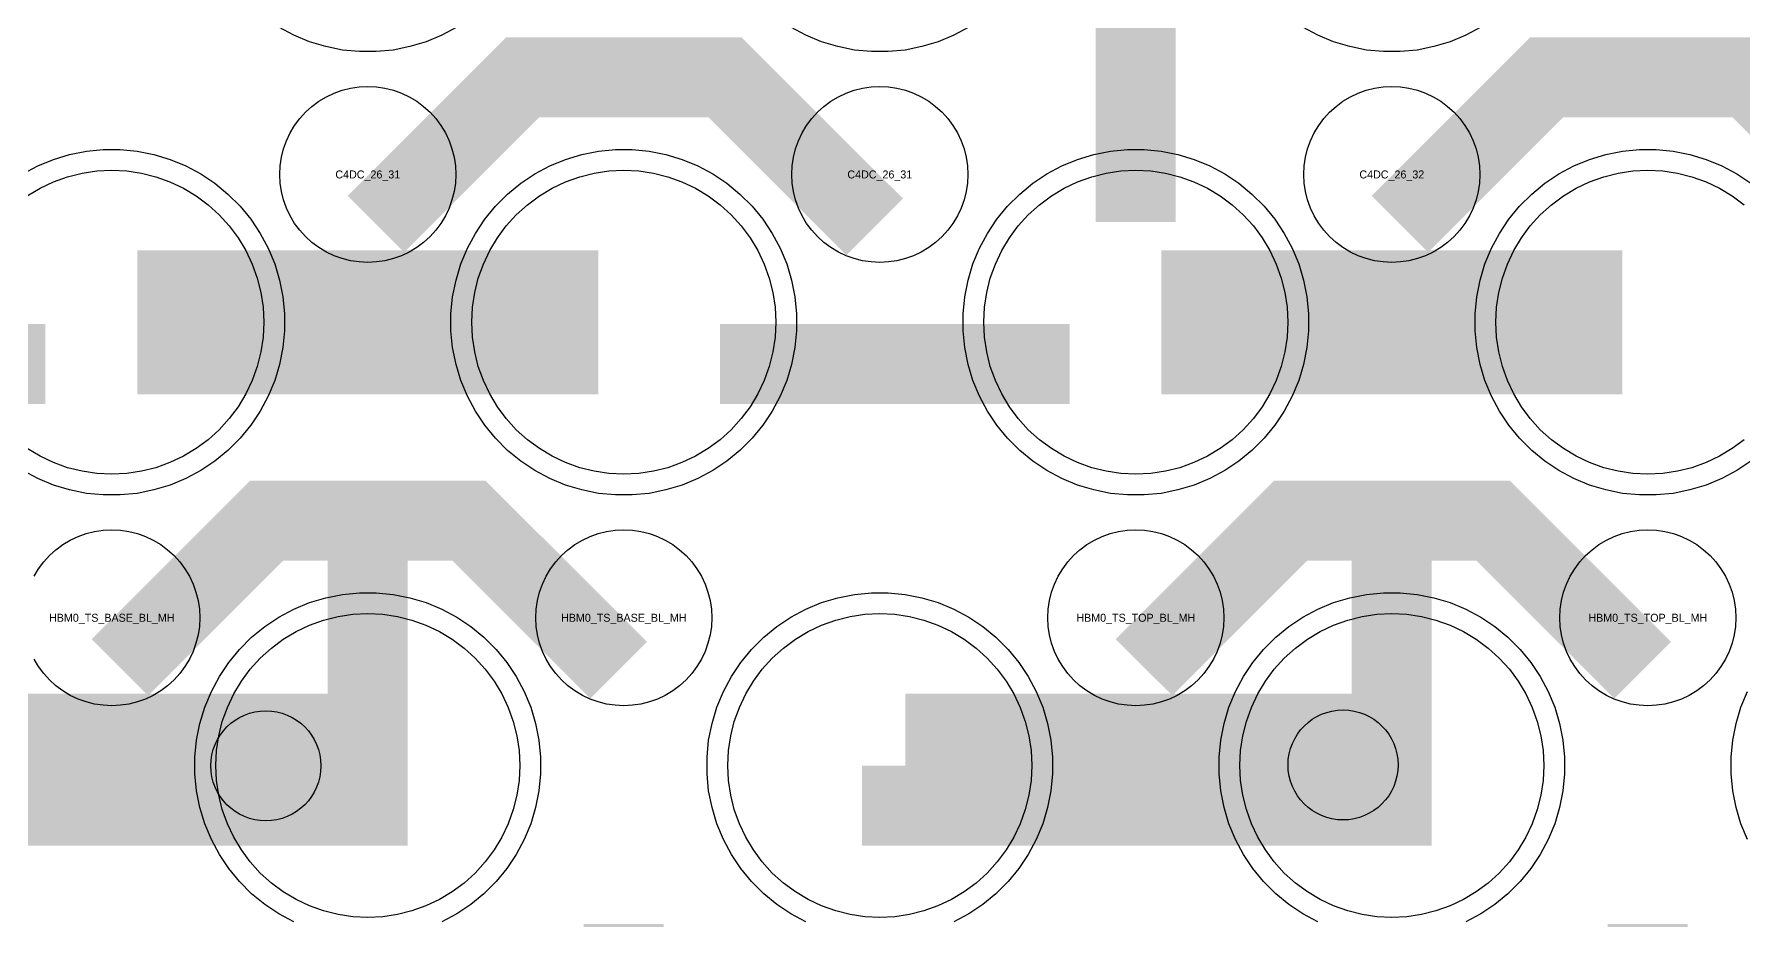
# Model space of a CAD drawing. Extents: x -11880 to 11880, y -14992 to 14992.
# Drawn here: x -2104 to -1570, y -11424 to -11147 of the extents above; entities that cross this region are included whole.
import ezdxf
from ezdxf.enums import TextEntityAlignment as Align

# ---------------------------------------------------------------- set-up
doc = ezdxf.new("R2010")
doc.units = 0
doc.header["$MEASUREMENT"] = 0
for name, color, linetype in [('GDS_775_DT_237', 138, 'CONTINUOUS'), ('RDL1_FS', 34, 'CONTINUOUS'), ('RDL_BS', 160, 'CONTINUOUS')]:
    doc.layers.add(name, color=color, linetype=linetype)

msp = doc.modelspace()

# ---------------------------------------------------------------- linework, layer by layer
at = {"layer": 'RDL1_FS'}
for points in [[(-2106.395, -11197.398), (-2102.395, -11195), (-2098.181, -11193.008), (-2093.791, -11191.436), (-2089.268, -11190.304), (-2084.657, -11189.62), (-2080, -11189.391), (-2075.343, -11189.62), (-2070.732, -11190.304), (-2066.209, -11191.436), (-2061.819, -11193.008), (-2057.605, -11195), (-2053.605, -11197.398), (-2049.86, -11200.176), (-2046.406, -11203.306), (-2043.276, -11206.76), (-2040.498, -11210.505), (-2038.1, -11214.505), (-2036.108, -11218.719), (-2034.536, -11223.109), (-2033.404, -11227.632), (-2032.72, -11232.243), (-2032.491, -11236.9), (-2032.72, -11241.557), (-2033.404, -11246.168), (-2034.536, -11250.691), (-2036.108, -11255.081), (-2038.1, -11259.295), (-2040.498, -11263.295), (-2043.276, -11267.04), (-2046.406, -11270.494), (-2049.86, -11273.624), (-2053.605, -11276.402), (-2057.605, -11278.8), (-2061.819, -11280.792), (-2066.209, -11282.364), (-2070.732, -11283.496), (-2075.343, -11284.18), (-2080, -11284.409), (-2084.657, -11284.18), (-2089.268, -11283.496), (-2093.791, -11282.364), (-2098.181, -11280.792), (-2102.395, -11278.8), (-2106.395, -11276.402)], [(-1569.86, -11273.624), (-1573.605, -11276.402), (-1577.605, -11278.8), (-1581.819, -11280.792), (-1586.209, -11282.364), (-1590.732, -11283.496), (-1595.343, -11284.18), (-1600, -11284.409), (-1604.657, -11284.18), (-1609.268, -11283.496), (-1613.791, -11282.364), (-1618.181, -11280.792), (-1622.395, -11278.8), (-1626.395, -11276.402), (-1630.14, -11273.624), (-1633.594, -11270.494), (-1636.724, -11267.04), (-1639.502, -11263.295), (-1641.9, -11259.295), (-1643.892, -11255.081), (-1645.464, -11250.691), (-1646.596, -11246.168), (-1647.28, -11241.557), (-1647.509, -11236.9), (-1647.28, -11232.243), (-1646.596, -11227.632), (-1645.464, -11223.109), (-1643.892, -11218.719), (-1641.9, -11214.505), (-1639.502, -11210.505), (-1636.724, -11206.76), (-1633.594, -11203.306), (-1630.14, -11200.176), (-1626.395, -11197.398), (-1622.395, -11195), (-1618.181, -11193.008), (-1613.791, -11191.436), (-1609.268, -11190.304), (-1604.657, -11189.62), (-1600, -11189.391), (-1595.343, -11189.62), (-1590.732, -11190.304), (-1586.209, -11191.436), (-1581.819, -11193.008), (-1577.605, -11195), (-1573.605, -11197.398), (-1569.86, -11200.176)]]:
    msp.add_lwpolyline(points, dxfattribs=at)
for points in [[(-1920, -11284.409), (-1924.657, -11284.18), (-1929.268, -11283.496), (-1933.791, -11282.364), (-1938.181, -11280.792), (-1942.395, -11278.8), (-1946.395, -11276.402), (-1950.14, -11273.624), (-1953.594, -11270.494), (-1956.724, -11267.04), (-1959.502, -11263.295), (-1961.9, -11259.295), (-1963.892, -11255.081), (-1965.464, -11250.691), (-1966.596, -11246.168), (-1967.28, -11241.557), (-1967.509, -11236.9), (-1967.28, -11232.243), (-1966.596, -11227.632), (-1965.464, -11223.109), (-1963.892, -11218.719), (-1961.9, -11214.505), (-1959.502, -11210.505), (-1956.724, -11206.76), (-1953.594, -11203.306), (-1950.14, -11200.176), (-1946.395, -11197.398), (-1942.395, -11195), (-1938.181, -11193.008), (-1933.791, -11191.436), (-1929.268, -11190.304), (-1924.657, -11189.62), (-1920, -11189.391), (-1915.343, -11189.62), (-1910.732, -11190.304), (-1906.209, -11191.436), (-1901.819, -11193.008), (-1897.605, -11195), (-1893.605, -11197.398), (-1889.86, -11200.176), (-1886.406, -11203.306), (-1883.276, -11206.76), (-1880.498, -11210.505), (-1878.1, -11214.505), (-1876.108, -11218.719), (-1874.536, -11223.109), (-1873.404, -11227.632), (-1872.72, -11232.243), (-1872.491, -11236.9), (-1872.72, -11241.557), (-1873.404, -11246.168), (-1874.536, -11250.691), (-1876.108, -11255.081), (-1878.1, -11259.295), (-1880.498, -11263.295), (-1883.276, -11267.04), (-1886.406, -11270.494), (-1889.86, -11273.624), (-1893.605, -11276.402), (-1897.605, -11278.8), (-1901.819, -11280.792), (-1906.209, -11282.364), (-1910.732, -11283.496), (-1915.343, -11284.18)], [(-1760, -11284.409), (-1764.657, -11284.18), (-1769.268, -11283.496), (-1773.791, -11282.364), (-1778.181, -11280.792), (-1782.395, -11278.8), (-1786.395, -11276.402), (-1790.14, -11273.624), (-1793.594, -11270.494), (-1796.724, -11267.04), (-1799.502, -11263.295), (-1801.9, -11259.295), (-1803.892, -11255.081), (-1805.464, -11250.691), (-1806.596, -11246.168), (-1807.28, -11241.557), (-1807.509, -11236.9), (-1807.28, -11232.243), (-1806.596, -11227.632), (-1805.464, -11223.109), (-1803.892, -11218.719), (-1801.9, -11214.505), (-1799.502, -11210.505), (-1796.724, -11206.76), (-1793.594, -11203.306), (-1790.14, -11200.176), (-1786.395, -11197.398), (-1782.395, -11195), (-1778.181, -11193.008), (-1773.791, -11191.436), (-1769.268, -11190.304), (-1764.657, -11189.62), (-1760, -11189.391), (-1755.343, -11189.62), (-1750.732, -11190.304), (-1746.209, -11191.436), (-1741.819, -11193.008), (-1737.605, -11195), (-1733.605, -11197.398), (-1729.86, -11200.176), (-1726.406, -11203.306), (-1723.276, -11206.76), (-1720.498, -11210.505), (-1718.1, -11214.505), (-1716.108, -11218.719), (-1714.536, -11223.109), (-1713.404, -11227.632), (-1712.72, -11232.243), (-1712.491, -11236.9), (-1712.72, -11241.557), (-1713.404, -11246.168), (-1714.536, -11250.691), (-1716.108, -11255.081), (-1718.1, -11259.295), (-1720.498, -11263.295), (-1723.276, -11267.04), (-1726.406, -11270.494), (-1729.86, -11273.624), (-1733.605, -11276.402), (-1737.605, -11278.8), (-1741.819, -11280.792), (-1746.209, -11282.364), (-1750.732, -11283.496), (-1755.343, -11284.18)], [(-2000, -11422.969), (-2004.657, -11422.74), (-2009.268, -11422.056), (-2013.791, -11420.924), (-2018.181, -11419.352), (-2022.395, -11417.36), (-2026.395, -11414.962), (-2030.14, -11412.184), (-2033.594, -11409.054), (-2036.724, -11405.6), (-2039.502, -11401.855), (-2041.9, -11397.855), (-2043.892, -11393.641), (-2045.464, -11389.251), (-2046.596, -11384.728), (-2047.28, -11380.117), (-2047.509, -11375.46), (-2047.28, -11370.803), (-2046.596, -11366.192), (-2045.464, -11361.669), (-2043.892, -11357.279), (-2041.9, -11353.065), (-2039.502, -11349.065), (-2036.724, -11345.32), (-2033.594, -11341.866), (-2030.14, -11338.736), (-2026.395, -11335.958), (-2022.395, -11333.56), (-2018.181, -11331.568), (-2013.791, -11329.996), (-2009.268, -11328.864), (-2004.657, -11328.18), (-2000, -11327.951), (-1995.343, -11328.18), (-1990.732, -11328.864), (-1986.209, -11329.996), (-1981.819, -11331.568), (-1977.605, -11333.56), (-1973.605, -11335.958), (-1969.86, -11338.736), (-1966.406, -11341.866), (-1963.276, -11345.32), (-1960.498, -11349.065), (-1958.1, -11353.065), (-1956.108, -11357.279), (-1954.536, -11361.669), (-1953.404, -11366.192), (-1952.72, -11370.803), (-1952.491, -11375.46), (-1952.72, -11380.117), (-1953.404, -11384.728), (-1954.536, -11389.251), (-1956.108, -11393.641), (-1958.1, -11397.855), (-1960.498, -11401.855), (-1963.276, -11405.6), (-1966.406, -11409.054), (-1969.86, -11412.184), (-1973.605, -11414.962), (-1977.605, -11417.36), (-1981.819, -11419.352), (-1986.209, -11420.924), (-1990.732, -11422.056), (-1995.343, -11422.74)], [(-1840, -11422.969), (-1844.657, -11422.74), (-1849.268, -11422.056), (-1853.791, -11420.924), (-1858.181, -11419.352), (-1862.395, -11417.36), (-1866.395, -11414.962), (-1870.14, -11412.184), (-1873.594, -11409.054), (-1876.724, -11405.6), (-1879.502, -11401.855), (-1881.9, -11397.855), (-1883.892, -11393.641), (-1885.464, -11389.251), (-1886.596, -11384.728), (-1887.28, -11380.117), (-1887.509, -11375.46), (-1887.28, -11370.803), (-1886.596, -11366.192), (-1885.464, -11361.669), (-1883.892, -11357.279), (-1881.9, -11353.065), (-1879.502, -11349.065), (-1876.724, -11345.32), (-1873.594, -11341.866), (-1870.14, -11338.736), (-1866.395, -11335.958), (-1862.395, -11333.56), (-1858.181, -11331.568), (-1853.791, -11329.996), (-1849.268, -11328.864), (-1844.657, -11328.18), (-1840, -11327.951), (-1835.343, -11328.18), (-1830.732, -11328.864), (-1826.209, -11329.996), (-1821.819, -11331.568), (-1817.605, -11333.56), (-1813.605, -11335.958), (-1809.86, -11338.736), (-1806.406, -11341.866), (-1803.276, -11345.32), (-1800.498, -11349.065), (-1798.1, -11353.065), (-1796.108, -11357.279), (-1794.536, -11361.669), (-1793.404, -11366.192), (-1792.72, -11370.803), (-1792.491, -11375.46), (-1792.72, -11380.117), (-1793.404, -11384.728), (-1794.536, -11389.251), (-1796.108, -11393.641), (-1798.1, -11397.855), (-1800.498, -11401.855), (-1803.276, -11405.6), (-1806.406, -11409.054), (-1809.86, -11412.184), (-1813.605, -11414.962), (-1817.605, -11417.36), (-1821.819, -11419.352), (-1826.209, -11420.924), (-1830.732, -11422.056), (-1835.343, -11422.74)], [(-1680, -11422.969), (-1684.657, -11422.74), (-1689.268, -11422.056), (-1693.791, -11420.924), (-1698.181, -11419.352), (-1702.395, -11417.36), (-1706.395, -11414.962), (-1710.14, -11412.184), (-1713.594, -11409.054), (-1716.724, -11405.6), (-1719.502, -11401.855), (-1721.9, -11397.855), (-1723.892, -11393.641), (-1725.464, -11389.251), (-1726.596, -11384.728), (-1727.28, -11380.117), (-1727.509, -11375.46), (-1727.28, -11370.803), (-1726.596, -11366.192), (-1725.464, -11361.669), (-1723.892, -11357.279), (-1721.9, -11353.065), (-1719.502, -11349.065), (-1716.724, -11345.32), (-1713.594, -11341.866), (-1710.14, -11338.736), (-1706.395, -11335.958), (-1702.395, -11333.56), (-1698.181, -11331.568), (-1693.791, -11329.996), (-1689.268, -11328.864), (-1684.657, -11328.18), (-1680, -11327.951), (-1675.343, -11328.18), (-1670.732, -11328.864), (-1666.209, -11329.996), (-1661.819, -11331.568), (-1657.605, -11333.56), (-1653.605, -11335.958), (-1649.86, -11338.736), (-1646.406, -11341.866), (-1643.276, -11345.32), (-1640.498, -11349.065), (-1638.1, -11353.065), (-1636.108, -11357.279), (-1634.536, -11361.669), (-1633.404, -11366.192), (-1632.72, -11370.803), (-1632.491, -11375.46), (-1632.72, -11380.117), (-1633.404, -11384.728), (-1634.536, -11389.251), (-1636.108, -11393.641), (-1638.1, -11397.855), (-1640.498, -11401.855), (-1643.276, -11405.6), (-1646.406, -11409.054), (-1649.86, -11412.184), (-1653.605, -11414.962), (-1657.605, -11417.36), (-1661.819, -11419.352), (-1666.209, -11420.924), (-1670.732, -11422.056), (-1675.343, -11422.74)]]:
    msp.add_lwpolyline(points, close=True, dxfattribs=at)
for points in [[(-2071.998, -11236.9, 45, 45, 0), (-1999.998, -11236.9, 45, 45, 0)], [(-1999.998, -11236.9, 45, 45, 0), (-1927.998, -11236.9, 45, 45, 0)], [(-1751.998, -11236.9, 45, 45, 0), (-1679.998, -11236.9, 45, 45, 0)], [(-1679.998, -11236.9, 45, 45, 0), (-1607.998, -11236.9, 45, 45, 0)], [(-2151.998, -11375.46, 45, 45, 0), (-2079.998, -11375.46, 45, 45, 0)], [(-2079.998, -11375.46, 45, 45, 0), (-2007.998, -11375.46, 45, 45, 0)], [(-1831.998, -11375.46, 45, 45, 0), (-1759.998, -11375.46, 45, 45, 0)], [(-1759.998, -11375.46, 45, 45, 0), (-1687.998, -11375.46, 45, 45, 0)]]:
    msp.add_lwpolyline(points, format="xyseb", dxfattribs=at)
for centre in [(-2031.849, -11375.539), (-1695.235, -11375.277)]:
    msp.add_circle(centre, 17.2, dxfattribs=at)
at = {"layer": 'RDL_BS'}
for points in [[(-1760, -11205.625, 25, 25, 0), (-1760, -11098.848, 25, 25, 0)], [(-1760, -11129.317, 25, 25, 0), (-1760, -11174.937, 25, 25, 0)], [(-1997.438, -11206.214, 25, 25, 0), (-1951.623, -11160.399, 25, 25, 0), (-1918.07, -11160.399, 25, 25, 0)], [(-1841.599, -11207.113, 25, 25, 0), (-1888.313, -11160.399, 25, 25, 0), (-1918.071, -11160.399, 25, 25, 0)], [(-1677.438, -11206.214, 25, 25, 0), (-1631.623, -11160.399, 25, 25, 0), (-1598.07, -11160.399, 25, 25, 0)], [(-1521.599, -11207.113, 25, 25, 0), (-1568.313, -11160.399, 25, 25, 0), (-1598.071, -11160.399, 25, 25, 0)], [(-2209.984, -11249.913, 25, 25, 0), (-2100.719, -11249.913, 25, 25, 0)], [(-1889.984, -11249.913, 25, 25, 0), (-1780.719, -11249.913, 25, 25, 0)], [(-2000, -11400.46, 25, 25, 0), (-2000, -11286.459, 25, 25, 0)], [(-1680, -11400.46, 25, 25, 0), (-1680, -11286.459, 25, 25, 0)], [(-2077.438, -11344.774, 25, 25, 0), (-2031.623, -11298.959, 25, 25, 0), (-1998.07, -11298.959, 25, 25, 0)], [(-1921.599, -11345.673, 25, 25, 0), (-1968.313, -11298.959, 25, 25, 0), (-1998.071, -11298.959, 25, 25, 0)], [(-1757.438, -11344.774, 25, 25, 0), (-1711.623, -11298.959, 25, 25, 0), (-1678.07, -11298.959, 25, 25, 0)], [(-1601.599, -11345.673, 25, 25, 0), (-1648.313, -11298.959, 25, 25, 0), (-1678.071, -11298.959, 25, 25, 0)], [(-2165.603, -11387.96, 25, 25, 0), (-1987.5, -11387.96, 25, 25, 0)], [(-1845.603, -11387.96, 25, 25, 0), (-1667.5, -11387.96, 25, 25, 0)], [(-1920, -11539.025, 25, 25, 0), (-1920, -11425.024, 25, 25, 0)], [(-1600, -11539.025, 25, 25, 0), (-1600, -11425.024, 25, 25, 0)]]:
    msp.add_lwpolyline(points, format="xyseb", dxfattribs=at)
for points in [[(-1972.223, -11144.718), (-1976.885, -11147.21), (-1981.795, -11149.241), (-1986.835, -11150.772), (-1992.062, -11151.818), (-1997.356, -11152.335), (-2002.644, -11152.335), (-2007.938, -11151.818), (-2013.165, -11150.772), (-2018.205, -11149.241), (-2023.115, -11147.21), (-2027.777, -11144.718)], [(-1812.223, -11144.718), (-1816.885, -11147.21), (-1821.795, -11149.241), (-1826.835, -11150.772), (-1832.062, -11151.818), (-1837.356, -11152.335), (-1842.644, -11152.335), (-1847.938, -11151.818), (-1853.165, -11150.772), (-1858.205, -11149.241), (-1863.115, -11147.21), (-1867.777, -11144.718)], [(-1652.223, -11144.718), (-1656.885, -11147.21), (-1661.795, -11149.241), (-1666.835, -11150.772), (-1672.062, -11151.818), (-1677.356, -11152.335), (-1682.644, -11152.335), (-1687.938, -11151.818), (-1693.165, -11150.772), (-1698.205, -11149.241), (-1703.115, -11147.21), (-1707.777, -11144.718)], [(-2107.777, -11190.517), (-2103.115, -11188.025), (-2098.205, -11185.994), (-2093.165, -11184.463), (-2087.938, -11183.417), (-2082.644, -11182.9), (-2077.356, -11182.9), (-2072.062, -11183.417), (-2066.835, -11184.463), (-2061.795, -11185.994), (-2056.885, -11188.025), (-2052.223, -11190.517), (-2047.809, -11193.464), (-2043.708, -11196.826), (-2039.926, -11200.608), (-2036.564, -11204.709), (-2033.617, -11209.123), (-2031.125, -11213.785), (-2029.094, -11218.695), (-2027.563, -11223.735), (-2026.517, -11228.962), (-2026, -11234.256), (-2026, -11239.544), (-2026.517, -11244.838), (-2027.563, -11250.065), (-2029.094, -11255.105), (-2031.125, -11260.015), (-2033.617, -11264.677), (-2036.564, -11269.091), (-2039.926, -11273.192), (-2043.708, -11276.974), (-2047.809, -11280.336), (-2052.223, -11283.283), (-2056.885, -11285.775), (-2061.795, -11287.806), (-2066.835, -11289.337), (-2072.062, -11290.383), (-2077.356, -11290.9), (-2082.644, -11290.9), (-2087.938, -11290.383), (-2093.165, -11289.337), (-2098.205, -11287.806), (-2103.115, -11285.775), (-2107.777, -11283.283)], [(-1567.809, -11280.336), (-1572.223, -11283.283), (-1576.885, -11285.775), (-1581.795, -11287.806), (-1586.835, -11289.337), (-1592.062, -11290.383), (-1597.356, -11290.9), (-1602.644, -11290.9), (-1607.938, -11290.383), (-1613.165, -11289.337), (-1618.205, -11287.806), (-1623.115, -11285.775), (-1627.777, -11283.283), (-1632.191, -11280.336), (-1636.292, -11276.974), (-1640.074, -11273.192), (-1643.436, -11269.091), (-1646.383, -11264.677), (-1648.875, -11260.015), (-1650.906, -11255.105), (-1652.437, -11250.065), (-1653.483, -11244.838), (-1654, -11239.544), (-1654, -11234.256), (-1653.483, -11228.962), (-1652.437, -11223.735), (-1650.906, -11218.695), (-1648.875, -11213.785), (-1646.383, -11209.123), (-1643.436, -11204.709), (-1640.074, -11200.608), (-1636.292, -11196.826), (-1632.191, -11193.464), (-1627.777, -11190.517), (-1623.115, -11188.025), (-1618.205, -11185.994), (-1613.165, -11184.463), (-1607.938, -11183.417), (-1602.644, -11182.9), (-1597.356, -11182.9), (-1592.062, -11183.417), (-1586.835, -11184.463), (-1581.795, -11185.994), (-1576.885, -11188.025), (-1572.223, -11190.517), (-1567.809, -11193.464)], [(-2104.25, -11316.316), (-2102.857, -11313.992), (-2101.254, -11311.829), (-2099.442, -11309.83), (-2097.443, -11308.018), (-2095.28, -11306.415), (-2092.956, -11305.022), (-2090.519, -11303.87), (-2087.984, -11302.963), (-2085.365, -11302.306), (-2082.693, -11301.91), (-2080, -11301.778), (-2077.307, -11301.91), (-2074.635, -11302.306), (-2072.016, -11302.963), (-2069.481, -11303.87), (-2067.044, -11305.022), (-2064.72, -11306.415), (-2062.557, -11308.018), (-2060.558, -11309.83), (-2058.746, -11311.829), (-2057.143, -11313.992), (-2055.75, -11316.316), (-2054.598, -11318.753), (-2053.691, -11321.288), (-2053.034, -11323.907), (-2052.638, -11326.579), (-2052.506, -11329.272), (-2052.638, -11331.965), (-2053.034, -11334.637), (-2053.691, -11337.256), (-2054.598, -11339.791), (-2055.75, -11342.228), (-2057.143, -11344.552), (-2058.746, -11346.715), (-2060.558, -11348.714), (-2062.557, -11350.526), (-2064.72, -11352.129), (-2067.044, -11353.522), (-2069.481, -11354.674), (-2072.016, -11355.581), (-2074.635, -11356.238), (-2077.307, -11356.634), (-2080, -11356.766), (-2082.693, -11356.634), (-2085.365, -11356.238), (-2087.984, -11355.581), (-2090.519, -11354.674), (-2092.956, -11353.522), (-2095.28, -11352.129), (-2097.443, -11350.526), (-2099.442, -11348.714), (-2101.254, -11346.715), (-2102.857, -11344.552), (-2104.25, -11342.228)], [(-2023.115, -11424.335), (-2027.777, -11421.843), (-2032.191, -11418.896), (-2036.292, -11415.534), (-2040.074, -11411.752), (-2043.436, -11407.651), (-2046.383, -11403.237), (-2048.875, -11398.575), (-2050.906, -11393.665), (-2052.437, -11388.625), (-2053.483, -11383.398), (-2054, -11378.104), (-2054, -11372.816), (-2053.483, -11367.522), (-2052.437, -11362.295), (-2050.906, -11357.255), (-2048.875, -11352.345), (-2046.383, -11347.683), (-2043.436, -11343.269), (-2040.074, -11339.168), (-2036.292, -11335.386), (-2032.191, -11332.024), (-2027.777, -11329.077), (-2023.115, -11326.585), (-2018.205, -11324.554), (-2013.165, -11323.023), (-2007.938, -11321.977), (-2002.644, -11321.46), (-1997.356, -11321.46), (-1992.062, -11321.977), (-1986.835, -11323.023), (-1981.795, -11324.554), (-1976.885, -11326.585), (-1972.223, -11329.077), (-1967.809, -11332.024), (-1963.708, -11335.386), (-1959.926, -11339.168), (-1956.564, -11343.269), (-1953.617, -11347.683), (-1951.125, -11352.345), (-1949.094, -11357.255), (-1947.563, -11362.295), (-1946.517, -11367.522), (-1946, -11372.816), (-1946, -11378.104), (-1946.517, -11383.398), (-1947.563, -11388.625), (-1949.094, -11393.665), (-1951.125, -11398.575), (-1953.617, -11403.237), (-1956.564, -11407.651), (-1959.926, -11411.752), (-1963.708, -11415.534), (-1967.809, -11418.896), (-1972.223, -11421.843), (-1976.885, -11424.335)], [(-1863.115, -11424.335), (-1867.777, -11421.843), (-1872.191, -11418.896), (-1876.292, -11415.534), (-1880.074, -11411.752), (-1883.436, -11407.651), (-1886.383, -11403.237), (-1888.875, -11398.575), (-1890.906, -11393.665), (-1892.437, -11388.625), (-1893.483, -11383.398), (-1894, -11378.104), (-1894, -11372.816), (-1893.483, -11367.522), (-1892.437, -11362.295), (-1890.906, -11357.255), (-1888.875, -11352.345), (-1886.383, -11347.683), (-1883.436, -11343.269), (-1880.074, -11339.168), (-1876.292, -11335.386), (-1872.191, -11332.024), (-1867.777, -11329.077), (-1863.115, -11326.585), (-1858.205, -11324.554), (-1853.165, -11323.023), (-1847.938, -11321.977), (-1842.644, -11321.46), (-1837.356, -11321.46), (-1832.062, -11321.977), (-1826.835, -11323.023), (-1821.795, -11324.554), (-1816.885, -11326.585), (-1812.223, -11329.077), (-1807.809, -11332.024), (-1803.708, -11335.386), (-1799.926, -11339.168), (-1796.564, -11343.269), (-1793.617, -11347.683), (-1791.125, -11352.345), (-1789.094, -11357.255), (-1787.563, -11362.295), (-1786.517, -11367.522), (-1786, -11372.816), (-1786, -11378.104), (-1786.517, -11383.398), (-1787.563, -11388.625), (-1789.094, -11393.665), (-1791.125, -11398.575), (-1793.617, -11403.237), (-1796.564, -11407.651), (-1799.926, -11411.752), (-1803.708, -11415.534), (-1807.809, -11418.896), (-1812.223, -11421.843), (-1816.885, -11424.335)], [(-1703.115, -11424.335), (-1707.777, -11421.843), (-1712.191, -11418.896), (-1716.292, -11415.534), (-1720.074, -11411.752), (-1723.436, -11407.651), (-1726.383, -11403.237), (-1728.875, -11398.575), (-1730.906, -11393.665), (-1732.437, -11388.625), (-1733.483, -11383.398), (-1734, -11378.104), (-1734, -11372.816), (-1733.483, -11367.522), (-1732.437, -11362.295), (-1730.906, -11357.255), (-1728.875, -11352.345), (-1726.383, -11347.683), (-1723.436, -11343.269), (-1720.074, -11339.168), (-1716.292, -11335.386), (-1712.191, -11332.024), (-1707.777, -11329.077), (-1703.115, -11326.585), (-1698.205, -11324.554), (-1693.165, -11323.023), (-1687.938, -11321.977), (-1682.644, -11321.46), (-1677.356, -11321.46), (-1672.062, -11321.977), (-1666.835, -11323.023), (-1661.795, -11324.554), (-1656.885, -11326.585), (-1652.223, -11329.077), (-1647.809, -11332.024), (-1643.708, -11335.386), (-1639.926, -11339.168), (-1636.564, -11343.269), (-1633.617, -11347.683), (-1631.125, -11352.345), (-1629.094, -11357.255), (-1627.563, -11362.295), (-1626.517, -11367.522), (-1626, -11372.816), (-1626, -11378.104), (-1626.517, -11383.398), (-1627.563, -11388.625), (-1629.094, -11393.665), (-1631.125, -11398.575), (-1633.617, -11403.237), (-1636.564, -11407.651), (-1639.926, -11411.752), (-1643.708, -11415.534), (-1647.809, -11418.896), (-1652.223, -11421.843), (-1656.885, -11424.335)], [(-1568.875, -11398.575), (-1570.906, -11393.665), (-1572.437, -11388.625), (-1573.483, -11383.398), (-1574, -11378.104), (-1574, -11372.816), (-1573.483, -11367.522), (-1572.437, -11362.295), (-1570.906, -11357.255), (-1568.875, -11352.345)]]:
    msp.add_lwpolyline(points, dxfattribs=at)
for points in [[(-2000, -11218.206), (-2002.693, -11218.074), (-2005.365, -11217.678), (-2007.984, -11217.021), (-2010.519, -11216.114), (-2012.956, -11214.962), (-2015.28, -11213.569), (-2017.443, -11211.966), (-2019.442, -11210.154), (-2021.254, -11208.155), (-2022.857, -11205.992), (-2024.25, -11203.668), (-2025.402, -11201.231), (-2026.309, -11198.696), (-2026.966, -11196.077), (-2027.362, -11193.405), (-2027.494, -11190.712), (-2027.362, -11188.019), (-2026.966, -11185.347), (-2026.309, -11182.728), (-2025.402, -11180.193), (-2024.25, -11177.756), (-2022.857, -11175.432), (-2021.254, -11173.269), (-2019.442, -11171.27), (-2017.443, -11169.458), (-2015.28, -11167.855), (-2012.956, -11166.462), (-2010.519, -11165.31), (-2007.984, -11164.403), (-2005.365, -11163.746), (-2002.693, -11163.35), (-2000, -11163.218), (-1997.307, -11163.35), (-1994.635, -11163.746), (-1992.016, -11164.403), (-1989.481, -11165.31), (-1987.044, -11166.462), (-1984.72, -11167.855), (-1982.557, -11169.458), (-1980.558, -11171.27), (-1978.746, -11173.269), (-1977.143, -11175.432), (-1975.75, -11177.756), (-1974.598, -11180.193), (-1973.691, -11182.728), (-1973.034, -11185.347), (-1972.638, -11188.019), (-1972.506, -11190.712), (-1972.638, -11193.405), (-1973.034, -11196.077), (-1973.691, -11198.696), (-1974.598, -11201.231), (-1975.75, -11203.668), (-1977.143, -11205.992), (-1978.746, -11208.155), (-1980.558, -11210.154), (-1982.557, -11211.966), (-1984.72, -11213.569), (-1987.044, -11214.962), (-1989.481, -11216.114), (-1992.016, -11217.021), (-1994.635, -11217.678), (-1997.307, -11218.074)], [(-1840, -11218.206), (-1842.693, -11218.074), (-1845.365, -11217.678), (-1847.984, -11217.021), (-1850.519, -11216.114), (-1852.956, -11214.962), (-1855.28, -11213.569), (-1857.443, -11211.966), (-1859.442, -11210.154), (-1861.254, -11208.155), (-1862.857, -11205.992), (-1864.25, -11203.668), (-1865.402, -11201.231), (-1866.309, -11198.696), (-1866.966, -11196.077), (-1867.362, -11193.405), (-1867.494, -11190.712), (-1867.362, -11188.019), (-1866.966, -11185.347), (-1866.309, -11182.728), (-1865.402, -11180.193), (-1864.25, -11177.756), (-1862.857, -11175.432), (-1861.254, -11173.269), (-1859.442, -11171.27), (-1857.443, -11169.458), (-1855.28, -11167.855), (-1852.956, -11166.462), (-1850.519, -11165.31), (-1847.984, -11164.403), (-1845.365, -11163.746), (-1842.693, -11163.35), (-1840, -11163.218), (-1837.307, -11163.35), (-1834.635, -11163.746), (-1832.016, -11164.403), (-1829.481, -11165.31), (-1827.044, -11166.462), (-1824.72, -11167.855), (-1822.557, -11169.458), (-1820.558, -11171.27), (-1818.746, -11173.269), (-1817.143, -11175.432), (-1815.75, -11177.756), (-1814.598, -11180.193), (-1813.691, -11182.728), (-1813.034, -11185.347), (-1812.638, -11188.019), (-1812.506, -11190.712), (-1812.638, -11193.405), (-1813.034, -11196.077), (-1813.691, -11198.696), (-1814.598, -11201.231), (-1815.75, -11203.668), (-1817.143, -11205.992), (-1818.746, -11208.155), (-1820.558, -11210.154), (-1822.557, -11211.966), (-1824.72, -11213.569), (-1827.044, -11214.962), (-1829.481, -11216.114), (-1832.016, -11217.021), (-1834.635, -11217.678), (-1837.307, -11218.074)], [(-1680, -11218.206), (-1682.693, -11218.074), (-1685.365, -11217.678), (-1687.984, -11217.021), (-1690.519, -11216.114), (-1692.956, -11214.962), (-1695.28, -11213.569), (-1697.443, -11211.966), (-1699.442, -11210.154), (-1701.254, -11208.155), (-1702.857, -11205.992), (-1704.25, -11203.668), (-1705.402, -11201.231), (-1706.309, -11198.696), (-1706.966, -11196.077), (-1707.362, -11193.405), (-1707.494, -11190.712), (-1707.362, -11188.019), (-1706.966, -11185.347), (-1706.309, -11182.728), (-1705.402, -11180.193), (-1704.25, -11177.756), (-1702.857, -11175.432), (-1701.254, -11173.269), (-1699.442, -11171.27), (-1697.443, -11169.458), (-1695.28, -11167.855), (-1692.956, -11166.462), (-1690.519, -11165.31), (-1687.984, -11164.403), (-1685.365, -11163.746), (-1682.693, -11163.35), (-1680, -11163.218), (-1677.307, -11163.35), (-1674.635, -11163.746), (-1672.016, -11164.403), (-1669.481, -11165.31), (-1667.044, -11166.462), (-1664.72, -11167.855), (-1662.557, -11169.458), (-1660.558, -11171.27), (-1658.746, -11173.269), (-1657.143, -11175.432), (-1655.75, -11177.756), (-1654.598, -11180.193), (-1653.691, -11182.728), (-1653.034, -11185.347), (-1652.638, -11188.019), (-1652.506, -11190.712), (-1652.638, -11193.405), (-1653.034, -11196.077), (-1653.691, -11198.696), (-1654.598, -11201.231), (-1655.75, -11203.668), (-1657.143, -11205.992), (-1658.746, -11208.155), (-1660.558, -11210.154), (-1662.557, -11211.966), (-1664.72, -11213.569), (-1667.044, -11214.962), (-1669.481, -11216.114), (-1672.016, -11217.021), (-1674.635, -11217.678), (-1677.307, -11218.074)], [(-1922.644, -11290.9), (-1927.938, -11290.383), (-1933.165, -11289.337), (-1938.205, -11287.806), (-1943.115, -11285.775), (-1947.777, -11283.283), (-1952.191, -11280.336), (-1956.292, -11276.974), (-1960.074, -11273.192), (-1963.436, -11269.091), (-1966.383, -11264.677), (-1968.875, -11260.015), (-1970.906, -11255.105), (-1972.437, -11250.065), (-1973.483, -11244.838), (-1974, -11239.544), (-1974, -11234.256), (-1973.483, -11228.962), (-1972.437, -11223.735), (-1970.906, -11218.695), (-1968.875, -11213.785), (-1966.383, -11209.123), (-1963.436, -11204.709), (-1960.074, -11200.608), (-1956.292, -11196.826), (-1952.191, -11193.464), (-1947.777, -11190.517), (-1943.115, -11188.025), (-1938.205, -11185.994), (-1933.165, -11184.463), (-1927.938, -11183.417), (-1922.644, -11182.9), (-1917.356, -11182.9), (-1912.062, -11183.417), (-1906.835, -11184.463), (-1901.795, -11185.994), (-1896.885, -11188.025), (-1892.223, -11190.517), (-1887.809, -11193.464), (-1883.708, -11196.826), (-1879.926, -11200.608), (-1876.564, -11204.709), (-1873.617, -11209.123), (-1871.125, -11213.785), (-1869.094, -11218.695), (-1867.563, -11223.735), (-1866.517, -11228.962), (-1866, -11234.256), (-1866, -11239.544), (-1866.517, -11244.838), (-1867.563, -11250.065), (-1869.094, -11255.105), (-1871.125, -11260.015), (-1873.617, -11264.677), (-1876.564, -11269.091), (-1879.926, -11273.192), (-1883.708, -11276.974), (-1887.809, -11280.336), (-1892.223, -11283.283), (-1896.885, -11285.775), (-1901.795, -11287.806), (-1906.835, -11289.337), (-1912.062, -11290.383), (-1917.356, -11290.9)], [(-1762.644, -11290.9), (-1767.938, -11290.383), (-1773.165, -11289.337), (-1778.205, -11287.806), (-1783.115, -11285.775), (-1787.777, -11283.283), (-1792.191, -11280.336), (-1796.292, -11276.974), (-1800.074, -11273.192), (-1803.436, -11269.091), (-1806.383, -11264.677), (-1808.875, -11260.015), (-1810.906, -11255.105), (-1812.437, -11250.065), (-1813.483, -11244.838), (-1814, -11239.544), (-1814, -11234.256), (-1813.483, -11228.962), (-1812.437, -11223.735), (-1810.906, -11218.695), (-1808.875, -11213.785), (-1806.383, -11209.123), (-1803.436, -11204.709), (-1800.074, -11200.608), (-1796.292, -11196.826), (-1792.191, -11193.464), (-1787.777, -11190.517), (-1783.115, -11188.025), (-1778.205, -11185.994), (-1773.165, -11184.463), (-1767.938, -11183.417), (-1762.644, -11182.9), (-1757.356, -11182.9), (-1752.062, -11183.417), (-1746.835, -11184.463), (-1741.795, -11185.994), (-1736.885, -11188.025), (-1732.223, -11190.517), (-1727.809, -11193.464), (-1723.708, -11196.826), (-1719.926, -11200.608), (-1716.564, -11204.709), (-1713.617, -11209.123), (-1711.125, -11213.785), (-1709.094, -11218.695), (-1707.563, -11223.735), (-1706.517, -11228.962), (-1706, -11234.256), (-1706, -11239.544), (-1706.517, -11244.838), (-1707.563, -11250.065), (-1709.094, -11255.105), (-1711.125, -11260.015), (-1713.617, -11264.677), (-1716.564, -11269.091), (-1719.926, -11273.192), (-1723.708, -11276.974), (-1727.809, -11280.336), (-1732.223, -11283.283), (-1736.885, -11285.775), (-1741.795, -11287.806), (-1746.835, -11289.337), (-1752.062, -11290.383), (-1757.356, -11290.9)], [(-1920, -11356.766), (-1922.693, -11356.634), (-1925.365, -11356.238), (-1927.984, -11355.581), (-1930.519, -11354.674), (-1932.956, -11353.522), (-1935.28, -11352.129), (-1937.443, -11350.526), (-1939.442, -11348.714), (-1941.254, -11346.715), (-1942.857, -11344.552), (-1944.25, -11342.228), (-1945.402, -11339.791), (-1946.309, -11337.256), (-1946.966, -11334.637), (-1947.362, -11331.965), (-1947.494, -11329.272), (-1947.362, -11326.579), (-1946.966, -11323.907), (-1946.309, -11321.288), (-1945.402, -11318.753), (-1944.25, -11316.316), (-1942.857, -11313.992), (-1941.254, -11311.829), (-1939.442, -11309.83), (-1937.443, -11308.018), (-1935.28, -11306.415), (-1932.956, -11305.022), (-1930.519, -11303.87), (-1927.984, -11302.963), (-1925.365, -11302.306), (-1922.693, -11301.91), (-1920, -11301.778), (-1917.307, -11301.91), (-1914.635, -11302.306), (-1912.016, -11302.963), (-1909.481, -11303.87), (-1907.044, -11305.022), (-1904.72, -11306.415), (-1902.557, -11308.018), (-1900.558, -11309.83), (-1898.746, -11311.829), (-1897.143, -11313.992), (-1895.75, -11316.316), (-1894.598, -11318.753), (-1893.691, -11321.288), (-1893.034, -11323.907), (-1892.638, -11326.579), (-1892.506, -11329.272), (-1892.638, -11331.965), (-1893.034, -11334.637), (-1893.691, -11337.256), (-1894.598, -11339.791), (-1895.75, -11342.228), (-1897.143, -11344.552), (-1898.746, -11346.715), (-1900.558, -11348.714), (-1902.557, -11350.526), (-1904.72, -11352.129), (-1907.044, -11353.522), (-1909.481, -11354.674), (-1912.016, -11355.581), (-1914.635, -11356.238), (-1917.307, -11356.634)], [(-1760, -11356.766), (-1762.693, -11356.634), (-1765.365, -11356.238), (-1767.984, -11355.581), (-1770.519, -11354.674), (-1772.956, -11353.522), (-1775.28, -11352.129), (-1777.443, -11350.526), (-1779.442, -11348.714), (-1781.254, -11346.715), (-1782.857, -11344.552), (-1784.25, -11342.228), (-1785.402, -11339.791), (-1786.309, -11337.256), (-1786.966, -11334.637), (-1787.362, -11331.965), (-1787.494, -11329.272), (-1787.362, -11326.579), (-1786.966, -11323.907), (-1786.309, -11321.288), (-1785.402, -11318.753), (-1784.25, -11316.316), (-1782.857, -11313.992), (-1781.254, -11311.829), (-1779.442, -11309.83), (-1777.443, -11308.018), (-1775.28, -11306.415), (-1772.956, -11305.022), (-1770.519, -11303.87), (-1767.984, -11302.963), (-1765.365, -11302.306), (-1762.693, -11301.91), (-1760, -11301.778), (-1757.307, -11301.91), (-1754.635, -11302.306), (-1752.016, -11302.963), (-1749.481, -11303.87), (-1747.044, -11305.022), (-1744.72, -11306.415), (-1742.557, -11308.018), (-1740.558, -11309.83), (-1738.746, -11311.829), (-1737.143, -11313.992), (-1735.75, -11316.316), (-1734.598, -11318.753), (-1733.691, -11321.288), (-1733.034, -11323.907), (-1732.638, -11326.579), (-1732.506, -11329.272), (-1732.638, -11331.965), (-1733.034, -11334.637), (-1733.691, -11337.256), (-1734.598, -11339.791), (-1735.75, -11342.228), (-1737.143, -11344.552), (-1738.746, -11346.715), (-1740.558, -11348.714), (-1742.557, -11350.526), (-1744.72, -11352.129), (-1747.044, -11353.522), (-1749.481, -11354.674), (-1752.016, -11355.581), (-1754.635, -11356.238), (-1757.307, -11356.634)], [(-1600, -11356.766), (-1602.693, -11356.634), (-1605.365, -11356.238), (-1607.984, -11355.581), (-1610.519, -11354.674), (-1612.956, -11353.522), (-1615.28, -11352.129), (-1617.443, -11350.526), (-1619.442, -11348.714), (-1621.254, -11346.715), (-1622.857, -11344.552), (-1624.25, -11342.228), (-1625.402, -11339.791), (-1626.309, -11337.256), (-1626.966, -11334.637), (-1627.362, -11331.965), (-1627.494, -11329.272), (-1627.362, -11326.579), (-1626.966, -11323.907), (-1626.309, -11321.288), (-1625.402, -11318.753), (-1624.25, -11316.316), (-1622.857, -11313.992), (-1621.254, -11311.829), (-1619.442, -11309.83), (-1617.443, -11308.018), (-1615.28, -11306.415), (-1612.956, -11305.022), (-1610.519, -11303.87), (-1607.984, -11302.963), (-1605.365, -11302.306), (-1602.693, -11301.91), (-1600, -11301.778), (-1597.307, -11301.91), (-1594.635, -11302.306), (-1592.016, -11302.963), (-1589.481, -11303.87), (-1587.044, -11305.022), (-1584.72, -11306.415), (-1582.557, -11308.018), (-1580.558, -11309.83), (-1578.746, -11311.829), (-1577.143, -11313.992), (-1575.75, -11316.316), (-1574.598, -11318.753), (-1573.691, -11321.288), (-1573.034, -11323.907), (-1572.638, -11326.579), (-1572.506, -11329.272), (-1572.638, -11331.965), (-1573.034, -11334.637), (-1573.691, -11337.256), (-1574.598, -11339.791), (-1575.75, -11342.228), (-1577.143, -11344.552), (-1578.746, -11346.715), (-1580.558, -11348.714), (-1582.557, -11350.526), (-1584.72, -11352.129), (-1587.044, -11353.522), (-1589.481, -11354.674), (-1592.016, -11355.581), (-1594.635, -11356.238), (-1597.307, -11356.634)]]:
    msp.add_lwpolyline(points, close=True, dxfattribs=at)

# ---------------------------------------------------------------- texts
at = {"layer": 'GDS_775_DT_237'}
for s, p in [('C4DC_26_31', (-2000, -11190.712)), ('C4DC_26_31', (-2000, -11190.712)), ('C4DC_26_31', (-1840, -11190.712)), ('C4DC_26_31', (-1840, -11190.712)), ('C4DC_26_32', (-1680, -11190.712)), ('C4DC_26_32', (-1680, -11190.712)), ('HBM0_TS_BASE_BL_MH', (-2080, -11329.272)), ('HBM0_TS_BASE_BL_MH', (-2080, -11329.272)), ('HBM0_TS_BASE_BL_MH', (-1920, -11329.272)), ('HBM0_TS_BASE_BL_MH', (-1920, -11329.272)), ('HBM0_TS_TOP_BL_MH', (-1760, -11329.272)), ('HBM0_TS_TOP_BL_MH', (-1760, -11329.272)), ('HBM0_TS_TOP_BL_MH', (-1600, -11329.272)), ('HBM0_TS_TOP_BL_MH', (-1600, -11329.272))]:
    msp.add_text(s, height=2.5, dxfattribs=at).set_placement(p, align=Align.MIDDLE_CENTER)

doc.saveas('drawing.dxf')
